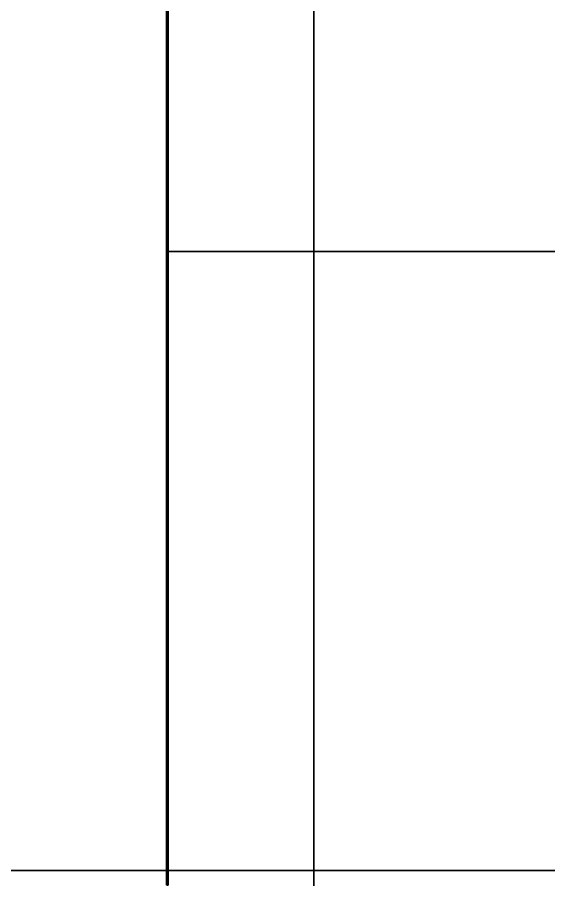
# Model space of a CAD drawing. Header units: millimetres. Extents: x 0 to 2382, y 0 to 420.
# Drawn here: x 125.091 to 126.183, y 108.711 to 110.48 of the extents above; entities that cross this region are included whole.
import ezdxf

# ---------------------------------------------------------------- set-up
doc = ezdxf.new("R2010")
doc.units = ezdxf.units.MM
doc.linetypes.add('IRAM-E-TRAZOS', pattern=[5, 4, -1])
doc.layers.add('01-VISIBLE', color=7, linetype='CONTINUOUS', lineweight=70)
doc.layers.add('02-OCULTA', color=4, linetype='IRAM-E-TRAZOS', lineweight=35)

msp = doc.modelspace()

# ---------------------------------------------------------------- linework, layer by layer
at = {"layer": '01-VISIBLE'}
msp.add_lwpolyline([(125.4, 108.7), (125.4, 108.8), (125.4, 108.9), (125.4, 109), (125.4, 109.1), (125.4, 109.2), (125.4, 109.3), (125.4, 109.4), (125.4, 109.5), (125.4, 109.6), (125.4, 109.7), (125.4, 109.8), (125.4, 109.9), (125.4, 110), (125.4, 110.1), (125.4, 110.2), (125.4, 110.3), (125.4, 110.4), (125.4, 110.5)], dxfattribs=at)
at = {"layer": '02-OCULTA'}
for p, q in [((131.4, 110), (125.4, 110)), ((125, 108.73), (188, 108.73))]:
    msp.add_line(p, q, dxfattribs=at)
for points in [[(125.4, 108.68), (125.4, 108.7308), (125.4, 108.7815), (125.4, 108.8323), (125.4, 108.8831), (125.4, 108.9338), (125.4, 108.9846), (125.4, 109.0354), (125.4, 109.0862), (125.4, 109.1369), (125.4, 109.1877), (125.4, 109.2385), (125.4, 109.2892), (125.4, 109.34), (125.4, 109.3908), (125.4, 109.4415), (125.4, 109.4923), (125.4, 109.5431), (125.4, 109.5938), (125.4, 109.6446), (125.4, 109.6954), (125.4, 109.7462), (125.4, 109.7969), (125.4, 109.8477), (125.4, 109.8985), (125.4, 109.9492), (125.4, 110), (125.4, 110.0508), (125.4, 110.1015), (125.4, 110.1523), (125.4, 110.2031), (125.4, 110.2538), (125.4, 110.3046), (125.4, 110.3554), (125.4, 110.4062), (125.4, 110.4569), (125.4, 110.5077)], [(125.4, 110.5077), (125.4, 110.4569), (125.4, 110.4062), (125.4, 110.3554), (125.4, 110.3046), (125.4, 110.2538), (125.4, 110.2031), (125.4, 110.1523), (125.4, 110.1015), (125.4, 110.0508), (125.4, 110)], [(125.4, 108.68), (125.4, 108.7308), (125.4, 108.7815), (125.4, 108.8323), (125.4, 108.8831), (125.4, 108.9338), (125.4, 108.9846), (125.4, 109.0354), (125.4, 109.0862), (125.4, 109.1369), (125.4, 109.1877), (125.4, 109.2385), (125.4, 109.2892), (125.4, 109.34), (125.4, 109.3908), (125.4, 109.4415), (125.4, 109.4923), (125.4, 109.5431), (125.4, 109.5938), (125.4, 109.6446), (125.4, 109.6954), (125.4, 109.7462), (125.4, 109.7969), (125.4, 109.8477), (125.4, 109.8985), (125.4, 109.9492), (125.4, 110), (125.4, 110.0508), (125.4, 110.1015), (125.4, 110.1523), (125.4, 110.2031), (125.4, 110.2538), (125.4, 110.3046), (125.4, 110.3554), (125.4, 110.4062), (125.4, 110.4569), (125.4, 110.5077)], [(125.4, 110.5077), (125.4, 110.4569), (125.4, 110.4062), (125.4, 110.3554), (125.4, 110.3046), (125.4, 110.2538), (125.4, 110.2031), (125.4, 110.1523), (125.4, 110.1015), (125.4, 110.0508), (125.4, 110)], [(125.4, 108.704), (125.4, 108.776), (125.4, 108.848), (125.4, 108.92), (125.4, 108.992), (125.4, 109.064), (125.4, 109.136), (125.4, 109.208), (125.4, 109.28), (125.4, 109.352), (125.4, 109.424), (125.4, 109.496), (125.4, 109.568), (125.4, 109.64), (125.4, 109.712), (125.4, 109.784), (125.4, 109.856), (125.4, 109.928), (125.4, 110), (125.4, 110.072), (125.4, 110.144), (125.4, 110.216), (125.4, 110.288), (125.4, 110.36), (125.4, 110.432), (125.4, 110.504)], [(125.4, 108.6912), (125.4, 108.7415), (125.4, 108.7919), (125.4, 108.8422), (125.4, 108.8925), (125.4, 108.9429), (125.4, 108.9932), (125.4, 109.0436), (125.4, 109.0939), (125.4, 109.1442), (125.4, 109.1946), (125.4, 109.2449), (125.4, 109.2953), (125.4, 109.3456), (125.4, 109.3959), (125.4, 109.4463), (125.4, 109.4966), (125.4, 109.5469), (125.4, 109.5973), (125.4, 109.6476), (125.4, 109.698), (125.4, 109.7483), (125.4, 109.7986), (125.4, 109.849), (125.4, 109.8993), (125.4, 109.9497), (125.4, 110), (125.4, 110.0503), (125.4, 110.1007), (125.4, 110.151), (125.4, 110.2014), (125.4, 110.2517), (125.4, 110.302), (125.4, 110.3524), (125.4, 110.4027), (125.4, 110.4531), (125.4, 110.5034)], [(125.4, 110.5034), (125.4, 110.4531), (125.4, 110.4027), (125.4, 110.3524), (125.4, 110.302), (125.4, 110.2517), (125.4, 110.2014), (125.4, 110.151), (125.4, 110.1007), (125.4, 110.0503), (125.4, 110)], [(125.4, 110.5017), (125.4, 110.4516), (125.4, 110.4014), (125.4, 110.3512), (125.4, 110.301), (125.4, 110.2509), (125.4, 110.2007), (125.4, 110.1505), (125.4, 110.1003), (125.4, 110.0502), (125.4, 110)], [(125.4, 110.5013), (125.4, 110.4511), (125.4, 110.401), (125.4, 110.3509), (125.4, 110.3008), (125.4, 110.2506), (125.4, 110.2005), (125.4, 110.1504), (125.4, 110.1003), (125.4, 110.0501), (125.4, 110)], [(125.4, 108.7), (125.4, 108.75), (125.4, 108.8), (125.4, 108.85), (125.4, 108.9), (125.4, 108.95), (125.4, 109), (125.4, 109.05), (125.4, 109.1), (125.4, 109.15), (125.4, 109.2), (125.4, 109.25), (125.4, 109.3), (125.4, 109.35), (125.4, 109.4), (125.4, 109.45), (125.4, 109.5), (125.4, 109.55), (125.4, 109.6), (125.4, 109.65), (125.4, 109.7), (125.4, 109.75), (125.4, 109.8), (125.4, 109.85), (125.4, 109.9), (125.4, 109.95), (125.4, 110), (125.4, 110.05), (125.4, 110.1), (125.4, 110.15), (125.4, 110.2), (125.4, 110.25), (125.4, 110.3), (125.4, 110.35), (125.4, 110.4), (125.4, 110.45), (125.4, 110.5)], [(125.4, 110.5), (125.4, 110.45), (125.4, 110.4), (125.4, 110.35), (125.4, 110.3), (125.4, 110.25), (125.4, 110.2), (125.4, 110.15), (125.4, 110.1), (125.4, 110.05), (125.4, 110)], [(125.7, 108.704), (125.7, 108.776), (125.7, 108.848), (125.7, 108.92), (125.7, 108.992), (125.7, 109.064), (125.7, 109.136), (125.7, 109.208), (125.7, 109.28), (125.7, 109.352), (125.7, 109.424), (125.7, 109.496), (125.7, 109.568), (125.7, 109.64), (125.7, 109.712), (125.7, 109.784), (125.7, 109.856), (125.7, 109.928), (125.7, 110), (125.7, 110.072), (125.7, 110.144), (125.7, 110.216), (125.7, 110.288), (125.7, 110.36), (125.7, 110.432), (125.7, 110.504)], [(125.7, 110.5017), (125.7, 110.4516), (125.7, 110.4014), (125.7, 110.3512), (125.7, 110.301), (125.7, 110.2509), (125.7, 110.2007), (125.7, 110.1505), (125.7, 110.1003), (125.7, 110.0502), (125.7, 110)], [(125.7, 110.5), (125.7, 110.45), (125.7, 110.4), (125.7, 110.35), (125.7, 110.3), (125.7, 110.25), (125.7, 110.2), (125.7, 110.15), (125.7, 110.1), (125.7, 110.05), (125.7, 110)], [(125.7, 108.651), (125.7, 108.722), (125.7, 108.793), (125.7, 108.864), (125.7, 108.935), (125.7, 109.006), (125.7, 109.077), (125.7, 109.148), (125.7, 109.219), (125.7, 109.29), (125.7, 109.361), (125.7, 109.432), (125.7, 109.503), (125.7, 109.574), (125.7, 109.645), (125.7, 109.716), (125.7, 109.787), (125.7, 109.858), (125.7, 109.929), (125.7, 110), (125.7, 110.071), (125.7, 110.142), (125.7, 110.213), (125.7, 110.284), (125.7, 110.355), (125.7, 110.426), (125.7, 110.497)], [(125.4, 110), (125.4, 109.95), (125.4, 109.9), (125.4, 109.85), (125.4, 109.8), (125.4, 109.75), (125.4, 109.7), (125.4, 109.65), (125.4, 109.6), (125.4, 109.55), (125.4, 109.5), (125.4, 109.45), (125.4, 109.4), (125.4, 109.35), (125.4, 109.3), (125.4, 109.25), (125.4, 109.2), (125.4, 109.15), (125.4, 109.1), (125.4, 109.05), (125.4, 109), (125.4, 108.95), (125.4, 108.9), (125.4, 108.85), (125.4, 108.8), (125.4, 108.75), (125.4, 108.7)], [(125.4, 110), (125.4, 109.95), (125.4, 109.9), (125.4, 109.85), (125.4, 109.8), (125.4, 109.75), (125.4, 109.7), (125.4, 109.65), (125.4, 109.6), (125.4, 109.55), (125.4, 109.5), (125.4, 109.45), (125.4, 109.4), (125.4, 109.35), (125.4, 109.3), (125.4, 109.25), (125.4, 109.2), (125.4, 109.15), (125.4, 109.1), (125.4, 109.05), (125.4, 109), (125.4, 108.95), (125.4, 108.9), (125.4, 108.85), (125.4, 108.8), (125.4, 108.75), (125.4, 108.7)], [(125.4, 110), (125.4, 109.9492), (125.4, 109.8985), (125.4, 109.8477), (125.4, 109.7969), (125.4, 109.7462), (125.4, 109.6954), (125.4, 109.6446), (125.4, 109.5938), (125.4, 109.5431), (125.4, 109.4923), (125.4, 109.4415), (125.4, 109.3908), (125.4, 109.34), (125.4, 109.2892), (125.4, 109.2385), (125.4, 109.1877), (125.4, 109.1369), (125.4, 109.0862), (125.4, 109.0354), (125.4, 108.9846), (125.4, 108.9338), (125.4, 108.8831), (125.4, 108.8323), (125.4, 108.7815), (125.4, 108.7308), (125.4, 108.68)], [(125.4, 110), (125.4, 109.9497), (125.4, 109.8993), (125.4, 109.849), (125.4, 109.7986), (125.4, 109.7483), (125.4, 109.698), (125.4, 109.6476), (125.4, 109.5973), (125.4, 109.5469), (125.4, 109.4966), (125.4, 109.4463), (125.4, 109.3959), (125.4, 109.3456), (125.4, 109.2953), (125.4, 109.2449), (125.4, 109.1946), (125.4, 109.1442), (125.4, 109.0939), (125.4, 109.0436), (125.4, 108.9932), (125.4, 108.9429), (125.4, 108.8925), (125.4, 108.8422), (125.4, 108.7919), (125.4, 108.7415), (125.4, 108.6912)], [(125.4, 110), (125.4, 109.95), (125.4, 109.9), (125.4, 109.85), (125.4, 109.8), (125.4, 109.75), (125.4, 109.7), (125.4, 109.65), (125.4, 109.6), (125.4, 109.55), (125.4, 109.5), (125.4, 109.45), (125.4, 109.4), (125.4, 109.35), (125.4, 109.3), (125.4, 109.25), (125.4, 109.2), (125.4, 109.15), (125.4, 109.1), (125.4, 109.05), (125.4, 109), (125.4, 108.95), (125.4, 108.9), (125.4, 108.85), (125.4, 108.8), (125.4, 108.75), (125.4, 108.7)], [(125.4, 110), (125.4, 109.9492), (125.4, 109.8985), (125.4, 109.8477), (125.4, 109.7969), (125.4, 109.7462), (125.4, 109.6954), (125.4, 109.6446), (125.4, 109.5938), (125.4, 109.5431), (125.4, 109.4923), (125.4, 109.4415), (125.4, 109.3908), (125.4, 109.34), (125.4, 109.2892), (125.4, 109.2385), (125.4, 109.1877), (125.4, 109.1369), (125.4, 109.0862), (125.4, 109.0354), (125.4, 108.9846), (125.4, 108.9338), (125.4, 108.8831), (125.4, 108.8323), (125.4, 108.7815), (125.4, 108.7308), (125.4, 108.68)], [(125.7, 110), (125.7, 109.95), (125.7, 109.9), (125.7, 109.85), (125.7, 109.8), (125.7, 109.75), (125.7, 109.7), (125.7, 109.65), (125.7, 109.6), (125.7, 109.55), (125.7, 109.5), (125.7, 109.45), (125.7, 109.4), (125.7, 109.35), (125.7, 109.3), (125.7, 109.25), (125.7, 109.2), (125.7, 109.15), (125.7, 109.1), (125.7, 109.05), (125.7, 109), (125.7, 108.95), (125.7, 108.9), (125.7, 108.85), (125.7, 108.8), (125.7, 108.75), (125.7, 108.7)], [(125.7, 110), (125.7, 109.95), (125.7, 109.9), (125.7, 109.85), (125.7, 109.8), (125.7, 109.75), (125.7, 109.7), (125.7, 109.65), (125.7, 109.6), (125.7, 109.55), (125.7, 109.5), (125.7, 109.45), (125.7, 109.4), (125.7, 109.35), (125.7, 109.3), (125.7, 109.25), (125.7, 109.2), (125.7, 109.15), (125.7, 109.1), (125.7, 109.05), (125.7, 109), (125.7, 108.95), (125.7, 108.9), (125.7, 108.85), (125.7, 108.8), (125.7, 108.75), (125.7, 108.7)]]:
    msp.add_lwpolyline(points, dxfattribs=at)

doc.saveas('drawing.dxf')
